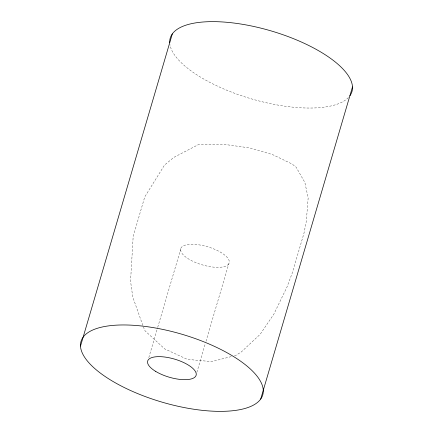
<?xml version="1.0" encoding="UTF-8"?>
<svg xmlns="http://www.w3.org/2000/svg" width="433" height="433" viewBox="0 0 433 433"><rect width="100%" height="100%" fill="white"/><g stroke="black" fill="none" stroke-linecap="round" stroke-linejoin="round"><path stroke-width="0.32" stroke-dasharray="2.17 1.62" d="M148.811 357.571L157.547 327.873M157.736 327.229L181.097 247.817M196.874 372.288L205.226 343.878M205.989 341.296L228.776 263.821A25.255 9.434 16.4 0 0 197.421 244.64A25.255 9.434 16.4 0 0 188.609 258.994A25.255 9.434 16.4 0 0 228.776 263.821M231.206 356.603L211.64 361.615L187.402 359.39L164.713 348.911L145.115 330.899L143.41 327.088M234.47 355.764L235.774 355.433L241.398 351.872L260.222 334.249L273.862 314.109L286.965 287.101L292.253 273.034L303.928 233.419L306.315 221.312L308.155 197.989L304.864 182.461L296.134 167.192L292.075 164.02L272.536 154.576L249.608 147.902L224.851 144.454L199.949 144.465L198.2 144.725L173.817 157.395L164.535 165.038L144.752 196.901L133.164 236.532L130.555 281.228L132.763 296.989L143.188 326.46M348.403 97.544A94.713 35.371 16.4 0 1 250.469 98.583A94.713 35.371 16.4 0 1 169.904 44.518"/><path stroke-width="0.65" d="M80.506 346.108L172.312 33.931M260.688 399.069A94.713 35.371 16.4 0 0 146.3 326.574A94.713 35.371 16.4 0 0 108.688 378.832A94.713 35.371 16.4 0 0 260.688 399.069L352.494 86.892M169.714 42.791A94.713 35.371 16.4 0 1 271.047 30.895A94.713 35.371 16.4 0 1 349.902 95.753M155.566 371.33A25.255 9.434 16.4 0 0 195.732 376.158A25.255 9.434 16.4 0 0 164.383 356.981A25.255 9.434 16.4 0 0 155.566 371.33"/></g></svg>
